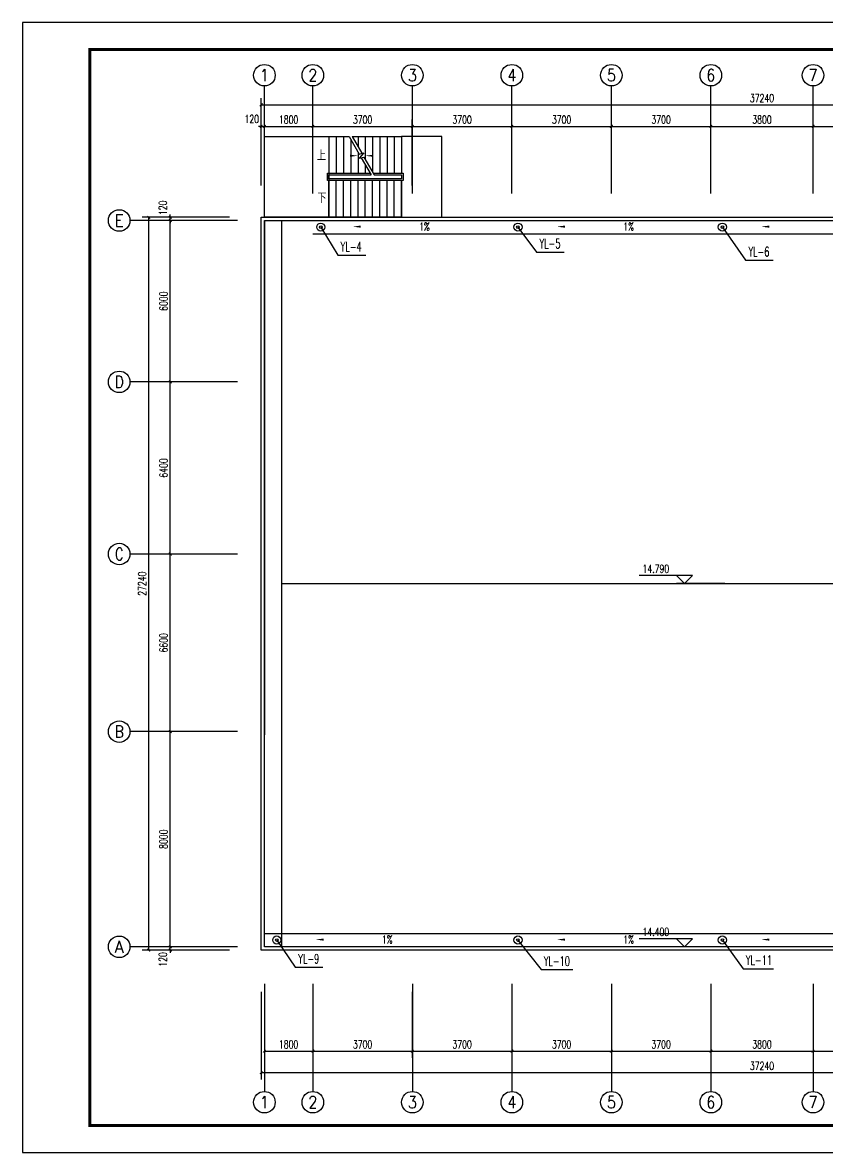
# Model space of a CAD drawing. Extents: x 343352 to 417652, y 770641 to 1036530.
# Drawn here: x 343352 to 373278, y 994530 to 1036530 of the extents above; entities that cross this region are included whole.
import ezdxf
from ezdxf.enums import TextEntityAlignment as Align

# ---------------------------------------------------------------- set-up
doc = ezdxf.new("R2010")
doc.units = 0
doc.header["$LTSCALE"] = 1000
doc.header["$MEASUREMENT"] = 0
for name, color, linetype in [('AXIS', 3, 'Continuous'), ('AXIS_TEXT', 7, 'Continuous'), ('DIM_ELEV', 3, 'Continuous'), ('DIM_SYMB', 3, 'Continuous'), ('DIM_雨水', 3, 'Continuous'), ('PUB_TITLE', 4, 'Continuous'), ('STAIR', 2, 'Continuous'), ('VPIPE-雨水', 4, 'Continuous')]:
    doc.layers.add(name, color=color, linetype=linetype)
doc.styles.add('_TCH_AXIS', font='COMPLEX', dxfattribs={"bigfont": 'GBCBIG'})
doc.styles.add('_TCH_DIM', font='SIMPLEX', dxfattribs={"bigfont": 'GBCBIG'})
doc.styles.add('_TCH_DIM_T3', font='SIMPLEX', dxfattribs={"width": 0.705882, "bigfont": 'GBCBIG'})
doc.styles.add('_TWT_SERIAL', font='COMPLEX', dxfattribs={"width": 0.8, "height": 3.5, "bigfont": 'HZTXT'})
doc.styles.add('COMPLEX', font='COMPLEX')
doc.dimstyles.new('_TCH_ARCH&&100', dxfattribs={"dimtxt": 297.5, "dimasz": 100, "dimexe": 250, "dimexo": 300, "dimgap": 100, "dimtad": 1, "dimdec": 0, "dimzin": 0, "dimdsep": 46, "dimtxsty": '_TCH_DIM_T3', "dimblk": 'ARCHTICK', "dimcen": 0.09, "dimclrt": 7, "dimazin": 2, "dimtfac": 1, "dimtdec": 0, "dimtix": 1, "dimtmove": 2, "dimatfit": 3, "dimfxl": 0, "dimtolj": 1, "dimtzin": 0, "dimarcsym": 0})

# ---------------------------------------------------------------- blocks, each defined once
blk = doc.blocks.new('_ArchTick')
at = {"color": 0, "linetype": 'ByBlock', "const_width": 0.4}
blk.add_lwpolyline([(-0.5, -0.5), (0.5, 0.5)], dxfattribs=at)
blk = doc.blocks.new('*D42')
at = {"layer": 'AXIS', "color": 0, "lineweight": -2}
for p, q in [((351044, 1002173), (348594, 1002173)), ((348844, 1002173), (348844, 1002273)), ((348844, 1002053), (348844, 1002173)), ((351044, 1002053), (348594, 1002053)), ((348844, 1002053), (348844, 1001953))]:
    blk.add_line(p, q, dxfattribs=at)
at = {"layer": 'Defpoints', "color": 0}
for p in [(348844, 1002173), (351344, 1002173), (351344, 1002053)]:
    blk.add_point(p, dxfattribs=at)
at = {"layer": 'AXIS', "color": 0, "lineweight": -2, "xscale": 100, "yscale": 100, "zscale": 100}
for p, rotation in [((348844, 1002173), 270), ((348844, 1002053), 90)]:
    blk.add_blockref('_ArchTick', p, dxfattribs=dict(at, rotation=rotation))
at = {"layer": 'AXIS', "color": 7, "insert": (348569, 1001703), "char_height": 297.5, "attachment_point": 5, "rotation": 90, "style": '_TCH_DIM_T3'}
blk.add_mtext('\\A1;120', dxfattribs=at)
blk = doc.blocks.new('*D43')
at = {"layer": 'AXIS', "color": 0, "lineweight": -2}
for p, q in [((351044, 1010173), (348594, 1010173)), ((348844, 1002173), (348844, 1010173)), ((351044, 1002173), (348594, 1002173))]:
    blk.add_line(p, q, dxfattribs=at)
at = {"layer": 'Defpoints', "color": 0}
for p in [(348844, 1010173), (351344, 1010173), (351344, 1002173)]:
    blk.add_point(p, dxfattribs=at)
at = {"layer": 'AXIS', "color": 0, "lineweight": -2, "xscale": 100, "yscale": 100, "zscale": 100}
for p, rotation in [((348844, 1010173), 90), ((348844, 1002173), 270)]:
    blk.add_blockref('_ArchTick', p, dxfattribs=dict(at, rotation=rotation))
at = {"layer": 'AXIS', "color": 7, "insert": (348596, 1006173), "char_height": 297.5, "attachment_point": 5, "rotation": 90, "style": '_TCH_DIM_T3'}
blk.add_mtext('\\A1;8000', dxfattribs=at)
blk = doc.blocks.new('*D44')
at = {"layer": 'AXIS', "color": 0, "lineweight": -2}
for p, q in [((351044, 1016773), (348594, 1016773)), ((348844, 1010173), (348844, 1016773)), ((351044, 1010173), (348594, 1010173))]:
    blk.add_line(p, q, dxfattribs=at)
at = {"layer": 'Defpoints', "color": 0}
for p in [(348844, 1016773), (351344, 1016773), (351344, 1010173)]:
    blk.add_point(p, dxfattribs=at)
at = {"layer": 'AXIS', "color": 0, "lineweight": -2, "xscale": 100, "yscale": 100, "zscale": 100}
for p, rotation in [((348844, 1016773), 90), ((348844, 1010173), 270)]:
    blk.add_blockref('_ArchTick', p, dxfattribs=dict(at, rotation=rotation))
at = {"layer": 'AXIS', "color": 7, "insert": (348596, 1013473), "char_height": 297.5, "attachment_point": 5, "rotation": 90, "style": '_TCH_DIM_T3'}
blk.add_mtext('\\A1;6600', dxfattribs=at)
blk = doc.blocks.new('*D45')
at = {"layer": 'AXIS', "color": 0, "lineweight": -2}
for p, q in [((351044, 1023173), (348594, 1023173)), ((348844, 1016773), (348844, 1023173)), ((351044, 1016773), (348594, 1016773))]:
    blk.add_line(p, q, dxfattribs=at)
at = {"layer": 'Defpoints', "color": 0}
for p in [(348844, 1023173), (351344, 1023173), (351344, 1016773)]:
    blk.add_point(p, dxfattribs=at)
at = {"layer": 'AXIS', "color": 0, "lineweight": -2, "xscale": 100, "yscale": 100, "zscale": 100}
for p, rotation in [((348844, 1023173), 90), ((348844, 1016773), 270)]:
    blk.add_blockref('_ArchTick', p, dxfattribs=dict(at, rotation=rotation))
at = {"layer": 'AXIS', "color": 7, "insert": (348596, 1019973), "char_height": 297.5, "attachment_point": 5, "rotation": 90, "style": '_TCH_DIM_T3'}
blk.add_mtext('\\A1;6400', dxfattribs=at)
blk = doc.blocks.new('*D46')
at = {"layer": 'AXIS', "color": 0, "lineweight": -2}
for p, q in [((351044, 1029173), (348594, 1029173)), ((348844, 1023173), (348844, 1029173)), ((351044, 1023173), (348594, 1023173))]:
    blk.add_line(p, q, dxfattribs=at)
at = {"layer": 'Defpoints', "color": 0}
for p in [(348844, 1029173), (351344, 1029173), (351344, 1023173)]:
    blk.add_point(p, dxfattribs=at)
at = {"layer": 'AXIS', "color": 0, "lineweight": -2, "xscale": 100, "yscale": 100, "zscale": 100}
for p, rotation in [((348844, 1029173), 90), ((348844, 1023173), 270)]:
    blk.add_blockref('_ArchTick', p, dxfattribs=dict(at, rotation=rotation))
at = {"layer": 'AXIS', "color": 7, "insert": (348596, 1026173), "char_height": 297.5, "attachment_point": 5, "rotation": 90, "style": '_TCH_DIM_T3'}
blk.add_mtext('\\A1;6000', dxfattribs=at)
blk = doc.blocks.new('*D47')
at = {"layer": 'AXIS', "color": 0, "lineweight": -2}
for p, q in [((351044, 1029293), (348594, 1029293)), ((351044, 1029173), (348594, 1029173)), ((348844, 1029293), (348844, 1029393)), ((348844, 1029173), (348844, 1029293)), ((348844, 1029173), (348844, 1029073))]:
    blk.add_line(p, q, dxfattribs=at)
at = {"layer": 'Defpoints', "color": 0}
for p in [(348844, 1029293), (351344, 1029293), (351344, 1029173)]:
    blk.add_point(p, dxfattribs=at)
at = {"layer": 'AXIS', "color": 0, "lineweight": -2, "xscale": 100, "yscale": 100, "zscale": 100}
for p, rotation in [((348844, 1029293), 270), ((348844, 1029173), 90)]:
    blk.add_blockref('_ArchTick', p, dxfattribs=dict(at, rotation=rotation))
at = {"layer": 'AXIS', "color": 7, "insert": (348569, 1029643), "char_height": 297.5, "attachment_point": 5, "rotation": 90, "style": '_TCH_DIM_T3'}
blk.add_mtext('\\A1;120', dxfattribs=at)
blk = doc.blocks.new('*D48')
at = {"layer": 'AXIS', "color": 0, "lineweight": -2}
for p, q in [((351044, 1029293), (347794, 1029293)), ((348044, 1002053), (348044, 1029293)), ((351044, 1002053), (347794, 1002053))]:
    blk.add_line(p, q, dxfattribs=at)
at = {"layer": 'Defpoints', "color": 0}
for p in [(348044, 1029293), (351344, 1029293), (351344, 1002053)]:
    blk.add_point(p, dxfattribs=at)
at = {"layer": 'AXIS', "color": 0, "lineweight": -2, "xscale": 100, "yscale": 100, "zscale": 100}
for p, rotation in [((348044, 1029293), 90), ((348044, 1002053), 270)]:
    blk.add_blockref('_ArchTick', p, dxfattribs=dict(at, rotation=rotation))
at = {"layer": 'AXIS', "color": 7, "insert": (347796, 1015673), "char_height": 297.5, "attachment_point": 5, "rotation": 90, "style": '_TCH_DIM_T3'}
blk.add_mtext('\\A1;27240', dxfattribs=at)
blk = doc.blocks.new('*D49')
at = {"layer": 'AXIS', "color": 0, "lineweight": -2}
for p, q in [((352224, 1030473), (352224, 1032923)), ((352344, 1030473), (352344, 1032923)), ((352224, 1032673), (352124, 1032673)), ((352224, 1032673), (352344, 1032673)), ((352344, 1032673), (352444, 1032673))]:
    blk.add_line(p, q, dxfattribs=at)
at = {"layer": 'Defpoints', "color": 0}
for p in [(352344, 1032673), (352224, 1030173), (352344, 1030173)]:
    blk.add_point(p, dxfattribs=at)
at = {"layer": 'AXIS', "color": 0, "lineweight": -2, "xscale": 100, "yscale": 100, "zscale": 100}
blk.add_blockref('_ArchTick', (352224, 1032673), dxfattribs=at)
at = {"layer": 'AXIS', "color": 0, "lineweight": -2, "xscale": 100, "yscale": 100, "zscale": 100, "rotation": 180}
blk.add_blockref('_ArchTick', (352344, 1032673), dxfattribs=at)
at = {"layer": 'AXIS', "color": 7, "insert": (351874, 1032948), "char_height": 297.5, "attachment_point": 5, "style": '_TCH_DIM_T3'}
blk.add_mtext('\\A1;120', dxfattribs=at)
blk = doc.blocks.new('*D50')
at = {"layer": 'AXIS', "color": 0, "lineweight": -2}
for p, q in [((352344, 1030473), (352344, 1032923)), ((354144, 1030473), (354144, 1032923)), ((352344, 1032673), (354144, 1032673))]:
    blk.add_line(p, q, dxfattribs=at)
at = {"layer": 'Defpoints', "color": 0}
for p in [(354144, 1032673), (352344, 1030173), (354144, 1030173)]:
    blk.add_point(p, dxfattribs=at)
at = {"layer": 'AXIS', "color": 0, "lineweight": -2, "xscale": 100, "yscale": 100, "zscale": 100, "rotation": 180}
blk.add_blockref('_ArchTick', (352344, 1032673), dxfattribs=at)
at = {"layer": 'AXIS', "color": 0, "lineweight": -2, "xscale": 100, "yscale": 100, "zscale": 100}
blk.add_blockref('_ArchTick', (354144, 1032673), dxfattribs=at)
at = {"layer": 'AXIS', "color": 7, "insert": (353244, 1032922), "char_height": 297.5, "attachment_point": 5, "style": '_TCH_DIM_T3'}
blk.add_mtext('\\A1;1800', dxfattribs=at)
blk = doc.blocks.new('*D51')
at = {"layer": 'AXIS', "color": 0, "lineweight": -2}
for p, q in [((354144, 1030473), (354144, 1032923)), ((357844, 1030473), (357844, 1032923)), ((354144, 1032673), (357844, 1032673))]:
    blk.add_line(p, q, dxfattribs=at)
at = {"layer": 'Defpoints', "color": 0}
for p in [(357844, 1032673), (354144, 1030173), (357844, 1030173)]:
    blk.add_point(p, dxfattribs=at)
at = {"layer": 'AXIS', "color": 0, "lineweight": -2, "xscale": 100, "yscale": 100, "zscale": 100, "rotation": 180}
blk.add_blockref('_ArchTick', (354144, 1032673), dxfattribs=at)
at = {"layer": 'AXIS', "color": 0, "lineweight": -2, "xscale": 100, "yscale": 100, "zscale": 100}
blk.add_blockref('_ArchTick', (357844, 1032673), dxfattribs=at)
at = {"layer": 'AXIS', "color": 7, "insert": (355994, 1032922), "char_height": 297.5, "attachment_point": 5, "style": '_TCH_DIM_T3'}
blk.add_mtext('\\A1;3700', dxfattribs=at)
blk = doc.blocks.new('*D52')
at = {"layer": 'AXIS', "color": 0, "lineweight": -2}
for p, q in [((357844, 1030473), (357844, 1032923)), ((361544, 1030473), (361544, 1032923)), ((357844, 1032673), (361544, 1032673))]:
    blk.add_line(p, q, dxfattribs=at)
at = {"layer": 'Defpoints', "color": 0}
for p in [(361544, 1032673), (357844, 1030173), (361544, 1030173)]:
    blk.add_point(p, dxfattribs=at)
at = {"layer": 'AXIS', "color": 0, "lineweight": -2, "xscale": 100, "yscale": 100, "zscale": 100, "rotation": 180}
blk.add_blockref('_ArchTick', (357844, 1032673), dxfattribs=at)
at = {"layer": 'AXIS', "color": 0, "lineweight": -2, "xscale": 100, "yscale": 100, "zscale": 100}
blk.add_blockref('_ArchTick', (361544, 1032673), dxfattribs=at)
at = {"layer": 'AXIS', "color": 7, "insert": (359694, 1032922), "char_height": 297.5, "attachment_point": 5, "style": '_TCH_DIM_T3'}
blk.add_mtext('\\A1;3700', dxfattribs=at)
blk = doc.blocks.new('*D53')
at = {"layer": 'AXIS', "color": 0, "lineweight": -2}
for p, q in [((361544, 1030473), (361544, 1032923)), ((365244, 1030473), (365244, 1032923)), ((361544, 1032673), (365244, 1032673))]:
    blk.add_line(p, q, dxfattribs=at)
at = {"layer": 'Defpoints', "color": 0}
for p in [(365244, 1032673), (361544, 1030173), (365244, 1030173)]:
    blk.add_point(p, dxfattribs=at)
at = {"layer": 'AXIS', "color": 0, "lineweight": -2, "xscale": 100, "yscale": 100, "zscale": 100, "rotation": 180}
blk.add_blockref('_ArchTick', (361544, 1032673), dxfattribs=at)
at = {"layer": 'AXIS', "color": 0, "lineweight": -2, "xscale": 100, "yscale": 100, "zscale": 100}
blk.add_blockref('_ArchTick', (365244, 1032673), dxfattribs=at)
at = {"layer": 'AXIS', "color": 7, "insert": (363394, 1032922), "char_height": 297.5, "attachment_point": 5, "style": '_TCH_DIM_T3'}
blk.add_mtext('\\A1;3700', dxfattribs=at)
blk = doc.blocks.new('*D54')
at = {"layer": 'AXIS', "color": 0, "lineweight": -2}
for p, q in [((365244, 1030473), (365244, 1032923)), ((368944, 1030473), (368944, 1032923)), ((365244, 1032673), (368944, 1032673))]:
    blk.add_line(p, q, dxfattribs=at)
at = {"layer": 'Defpoints', "color": 0}
for p in [(368944, 1032673), (365244, 1030173), (368944, 1030173)]:
    blk.add_point(p, dxfattribs=at)
at = {"layer": 'AXIS', "color": 0, "lineweight": -2, "xscale": 100, "yscale": 100, "zscale": 100, "rotation": 180}
blk.add_blockref('_ArchTick', (365244, 1032673), dxfattribs=at)
at = {"layer": 'AXIS', "color": 0, "lineweight": -2, "xscale": 100, "yscale": 100, "zscale": 100}
blk.add_blockref('_ArchTick', (368944, 1032673), dxfattribs=at)
at = {"layer": 'AXIS', "color": 7, "insert": (367094, 1032922), "char_height": 297.5, "attachment_point": 5, "style": '_TCH_DIM_T3'}
blk.add_mtext('\\A1;3700', dxfattribs=at)
blk = doc.blocks.new('*D55')
at = {"layer": 'AXIS', "color": 0, "lineweight": -2}
for p, q in [((368944, 1030473), (368944, 1032923)), ((372744, 1030473), (372744, 1032923)), ((368944, 1032673), (372744, 1032673))]:
    blk.add_line(p, q, dxfattribs=at)
at = {"layer": 'Defpoints', "color": 0}
for p in [(372744, 1032673), (368944, 1030173), (372744, 1030173)]:
    blk.add_point(p, dxfattribs=at)
at = {"layer": 'AXIS', "color": 0, "lineweight": -2, "xscale": 100, "yscale": 100, "zscale": 100, "rotation": 180}
blk.add_blockref('_ArchTick', (368944, 1032673), dxfattribs=at)
at = {"layer": 'AXIS', "color": 0, "lineweight": -2, "xscale": 100, "yscale": 100, "zscale": 100}
blk.add_blockref('_ArchTick', (372744, 1032673), dxfattribs=at)
at = {"layer": 'AXIS', "color": 7, "insert": (370844, 1032922), "char_height": 297.5, "attachment_point": 5, "style": '_TCH_DIM_T3'}
blk.add_mtext('\\A1;3800', dxfattribs=at)
blk = doc.blocks.new('*D56')
at = {"layer": 'AXIS', "color": 0, "lineweight": -2}
for p, q in [((372744, 1030473), (372744, 1032923)), ((376444, 1030473), (376444, 1032923)), ((372744, 1032673), (376444, 1032673))]:
    blk.add_line(p, q, dxfattribs=at)
at = {"layer": 'Defpoints', "color": 0}
for p in [(376444, 1032673), (372744, 1030173), (376444, 1030173)]:
    blk.add_point(p, dxfattribs=at)
at = {"layer": 'AXIS', "color": 0, "lineweight": -2, "xscale": 100, "yscale": 100, "zscale": 100, "rotation": 180}
blk.add_blockref('_ArchTick', (372744, 1032673), dxfattribs=at)
at = {"layer": 'AXIS', "color": 0, "lineweight": -2, "xscale": 100, "yscale": 100, "zscale": 100}
blk.add_blockref('_ArchTick', (376444, 1032673), dxfattribs=at)
at = {"layer": 'AXIS', "color": 7, "insert": (374594, 1032922), "char_height": 297.5, "attachment_point": 5, "style": '_TCH_DIM_T3'}
blk.add_mtext('\\A1;3700', dxfattribs=at)
blk = doc.blocks.new('*D62')
at = {"layer": 'AXIS', "color": 0, "lineweight": -2}
for p, q in [((352224, 1030473), (352224, 1033723)), ((389464, 1030473), (389464, 1033723)), ((352224, 1033473), (389464, 1033473))]:
    blk.add_line(p, q, dxfattribs=at)
at = {"layer": 'Defpoints', "color": 0}
for p in [(389464, 1033473), (352224, 1030173), (389464, 1030173)]:
    blk.add_point(p, dxfattribs=at)
at = {"layer": 'AXIS', "color": 0, "lineweight": -2, "xscale": 100, "yscale": 100, "zscale": 100, "rotation": 180}
blk.add_blockref('_ArchTick', (352224, 1033473), dxfattribs=at)
at = {"layer": 'AXIS', "color": 0, "lineweight": -2, "xscale": 100, "yscale": 100, "zscale": 100}
blk.add_blockref('_ArchTick', (389464, 1033473), dxfattribs=at)
at = {"layer": 'AXIS', "color": 7, "insert": (370844, 1033722), "char_height": 297.5, "attachment_point": 5, "style": '_TCH_DIM_T3'}
blk.add_mtext('\\A1;37240', dxfattribs=at)
blk = doc.blocks.new('*D63')
at = {"layer": 'AXIS', "color": 0, "lineweight": -2}
for p, q in [((352344, 1000496), (352344, 998046)), ((354144, 1000496), (354144, 998046)), ((352344, 998296), (354144, 998296))]:
    blk.add_line(p, q, dxfattribs=at)
at = {"layer": 'Defpoints', "color": 0}
for p in [(352344, 1000796), (354144, 1000796), (354144, 998296)]:
    blk.add_point(p, dxfattribs=at)
at = {"layer": 'AXIS', "color": 0, "lineweight": -2, "xscale": 100, "yscale": 100, "zscale": 100, "rotation": 180}
blk.add_blockref('_ArchTick', (352344, 998296), dxfattribs=at)
at = {"layer": 'AXIS', "color": 0, "lineweight": -2, "xscale": 100, "yscale": 100, "zscale": 100}
blk.add_blockref('_ArchTick', (354144, 998296), dxfattribs=at)
at = {"layer": 'AXIS', "color": 7, "insert": (353244, 998545), "char_height": 297.5, "attachment_point": 5, "style": '_TCH_DIM_T3'}
blk.add_mtext('\\A1;1800', dxfattribs=at)
blk = doc.blocks.new('*D64')
at = {"layer": 'AXIS', "color": 0, "lineweight": -2}
for p, q in [((354144, 1000496), (354144, 998046)), ((357844, 1000496), (357844, 998046)), ((354144, 998296), (357844, 998296))]:
    blk.add_line(p, q, dxfattribs=at)
at = {"layer": 'Defpoints', "color": 0}
for p in [(354144, 1000796), (357844, 1000796), (357844, 998296)]:
    blk.add_point(p, dxfattribs=at)
at = {"layer": 'AXIS', "color": 0, "lineweight": -2, "xscale": 100, "yscale": 100, "zscale": 100, "rotation": 180}
blk.add_blockref('_ArchTick', (354144, 998296), dxfattribs=at)
at = {"layer": 'AXIS', "color": 0, "lineweight": -2, "xscale": 100, "yscale": 100, "zscale": 100}
blk.add_blockref('_ArchTick', (357844, 998296), dxfattribs=at)
at = {"layer": 'AXIS', "color": 7, "insert": (355994, 998545), "char_height": 297.5, "attachment_point": 5, "style": '_TCH_DIM_T3'}
blk.add_mtext('\\A1;3700', dxfattribs=at)
blk = doc.blocks.new('*D65')
at = {"layer": 'AXIS', "color": 0, "lineweight": -2}
for p, q in [((357844, 1000496), (357844, 998046)), ((361544, 1000496), (361544, 998046)), ((357844, 998296), (361544, 998296))]:
    blk.add_line(p, q, dxfattribs=at)
at = {"layer": 'Defpoints', "color": 0}
for p in [(357844, 1000796), (361544, 1000796), (361544, 998296)]:
    blk.add_point(p, dxfattribs=at)
at = {"layer": 'AXIS', "color": 0, "lineweight": -2, "xscale": 100, "yscale": 100, "zscale": 100, "rotation": 180}
blk.add_blockref('_ArchTick', (357844, 998296), dxfattribs=at)
at = {"layer": 'AXIS', "color": 0, "lineweight": -2, "xscale": 100, "yscale": 100, "zscale": 100}
blk.add_blockref('_ArchTick', (361544, 998296), dxfattribs=at)
at = {"layer": 'AXIS', "color": 7, "insert": (359694, 998545), "char_height": 297.5, "attachment_point": 5, "style": '_TCH_DIM_T3'}
blk.add_mtext('\\A1;3700', dxfattribs=at)
blk = doc.blocks.new('*D66')
at = {"layer": 'AXIS', "color": 0, "lineweight": -2}
for p, q in [((361544, 1000496), (361544, 998046)), ((365244, 1000496), (365244, 998046)), ((361544, 998296), (365244, 998296))]:
    blk.add_line(p, q, dxfattribs=at)
at = {"layer": 'Defpoints', "color": 0}
for p in [(361544, 1000796), (365244, 1000796), (365244, 998296)]:
    blk.add_point(p, dxfattribs=at)
at = {"layer": 'AXIS', "color": 0, "lineweight": -2, "xscale": 100, "yscale": 100, "zscale": 100, "rotation": 180}
blk.add_blockref('_ArchTick', (361544, 998296), dxfattribs=at)
at = {"layer": 'AXIS', "color": 0, "lineweight": -2, "xscale": 100, "yscale": 100, "zscale": 100}
blk.add_blockref('_ArchTick', (365244, 998296), dxfattribs=at)
at = {"layer": 'AXIS', "color": 7, "insert": (363394, 998545), "char_height": 297.5, "attachment_point": 5, "style": '_TCH_DIM_T3'}
blk.add_mtext('\\A1;3700', dxfattribs=at)
blk = doc.blocks.new('*D67')
at = {"layer": 'AXIS', "color": 0, "lineweight": -2}
for p, q in [((365244, 1000496), (365244, 998046)), ((368944, 1000496), (368944, 998046)), ((365244, 998296), (368944, 998296))]:
    blk.add_line(p, q, dxfattribs=at)
at = {"layer": 'Defpoints', "color": 0}
for p in [(365244, 1000796), (368944, 1000796), (368944, 998296)]:
    blk.add_point(p, dxfattribs=at)
at = {"layer": 'AXIS', "color": 0, "lineweight": -2, "xscale": 100, "yscale": 100, "zscale": 100, "rotation": 180}
blk.add_blockref('_ArchTick', (365244, 998296), dxfattribs=at)
at = {"layer": 'AXIS', "color": 0, "lineweight": -2, "xscale": 100, "yscale": 100, "zscale": 100}
blk.add_blockref('_ArchTick', (368944, 998296), dxfattribs=at)
at = {"layer": 'AXIS', "color": 7, "insert": (367094, 998545), "char_height": 297.5, "attachment_point": 5, "style": '_TCH_DIM_T3'}
blk.add_mtext('\\A1;3700', dxfattribs=at)
blk = doc.blocks.new('*D68')
at = {"layer": 'AXIS', "color": 0, "lineweight": -2}
for p, q in [((368944, 1000496), (368944, 998046)), ((372744, 1000496), (372744, 998046)), ((368944, 998296), (372744, 998296))]:
    blk.add_line(p, q, dxfattribs=at)
at = {"layer": 'Defpoints', "color": 0}
for p in [(368944, 1000796), (372744, 1000796), (372744, 998296)]:
    blk.add_point(p, dxfattribs=at)
at = {"layer": 'AXIS', "color": 0, "lineweight": -2, "xscale": 100, "yscale": 100, "zscale": 100, "rotation": 180}
blk.add_blockref('_ArchTick', (368944, 998296), dxfattribs=at)
at = {"layer": 'AXIS', "color": 0, "lineweight": -2, "xscale": 100, "yscale": 100, "zscale": 100}
blk.add_blockref('_ArchTick', (372744, 998296), dxfattribs=at)
at = {"layer": 'AXIS', "color": 7, "insert": (370844, 998545), "char_height": 297.5, "attachment_point": 5, "style": '_TCH_DIM_T3'}
blk.add_mtext('\\A1;3800', dxfattribs=at)
blk = doc.blocks.new('*D69')
at = {"layer": 'AXIS', "color": 0, "lineweight": -2}
for p, q in [((372744, 1000496), (372744, 998046)), ((376444, 1000496), (376444, 998046)), ((372744, 998296), (376444, 998296))]:
    blk.add_line(p, q, dxfattribs=at)
at = {"layer": 'Defpoints', "color": 0}
for p in [(372744, 1000796), (376444, 1000796), (376444, 998296)]:
    blk.add_point(p, dxfattribs=at)
at = {"layer": 'AXIS', "color": 0, "lineweight": -2, "xscale": 100, "yscale": 100, "zscale": 100, "rotation": 180}
blk.add_blockref('_ArchTick', (372744, 998296), dxfattribs=at)
at = {"layer": 'AXIS', "color": 0, "lineweight": -2, "xscale": 100, "yscale": 100, "zscale": 100}
blk.add_blockref('_ArchTick', (376444, 998296), dxfattribs=at)
at = {"layer": 'AXIS', "color": 7, "insert": (374594, 998545), "char_height": 297.5, "attachment_point": 5, "style": '_TCH_DIM_T3'}
blk.add_mtext('\\A1;3700', dxfattribs=at)
blk = doc.blocks.new('*D75')
at = {"layer": 'AXIS', "color": 0, "lineweight": -2}
for p, q in [((352224, 1000496), (352224, 997246)), ((389464, 1000496), (389464, 997246)), ((352224, 997496), (389464, 997496))]:
    blk.add_line(p, q, dxfattribs=at)
at = {"layer": 'Defpoints', "color": 0}
for p in [(352224, 1000796), (389464, 1000796), (389464, 997496)]:
    blk.add_point(p, dxfattribs=at)
at = {"layer": 'AXIS', "color": 0, "lineweight": -2, "xscale": 100, "yscale": 100, "zscale": 100, "rotation": 180}
blk.add_blockref('_ArchTick', (352224, 997496), dxfattribs=at)
at = {"layer": 'AXIS', "color": 0, "lineweight": -2, "xscale": 100, "yscale": 100, "zscale": 100}
blk.add_blockref('_ArchTick', (389464, 997496), dxfattribs=at)
at = {"layer": 'AXIS', "color": 7, "insert": (370844, 997745), "char_height": 297.5, "attachment_point": 5, "style": '_TCH_DIM_T3'}
blk.add_mtext('\\A1;37240', dxfattribs=at)
blk = doc.blocks.new('_AXISO')
blk.add_circle((0, 0), 0.5)
at = {"layer": 'AXIS_TEXT', "style": 'COMPLEX', "width": 1.041667}
blk.add_attdef('A', text='', height=0.56, dxfattribs=at).set_placement((-0.25, -0.28), (0.25, -0.28), align=Align.FIT)

msp = doc.modelspace()

# ---------------------------------------------------------------- linework, layer by layer
for p, q in [((352977, 1029173.3), (352977, 1002173.3)), ((354144.3, 1029173.3), (389344.3, 1029173.3)), ((357614.3, 1029293.3), (359114.3, 1029293.3)), ((354144.3, 1028673.3), (389344.3, 1028673.3)), ((352977, 1015673.3), (380024.3, 1015673.3)), ((352344.3, 1002673.3), (381824.3, 1002673.3))]:
    msp.add_line(p, q)
for points in [[(352344.3, 1029293.3), (352344.3, 1032293.3), (354744.3, 1032293.3), (354744.3, 1029293.3)], [(352224.3, 1029293.3), (389464.3, 1029293.3), (389464.3, 1002053.3), (352224.3, 1002053.3)], [(352344.3, 1029173.3), (389344.3, 1029173.3), (389344.3, 1002173.3), (352344.3, 1002173.3)]]:
    msp.add_lwpolyline(points, close=True)
msp.add_lwpolyline([(352344.3, 1029173.3), (352344.3, 1010053.3)])
for centre in [(354437.8, 1028929.4), (361772.5, 1028929.4), (369371.3, 1028929.4), (352802.3, 1002425.7), (361772.5, 1002425.7), (369371.3, 1002425.7)]:
    msp.add_circle(centre, 150)
at = {"layer": 'AXIS'}
for p, q in [((352344.3, 1030173.3), (352344.3, 1034173.3)), ((354144.3, 1030173.3), (354144.3, 1034173.3)), ((357844.3, 1030173.3), (357844.3, 1034173.3)), ((361544.3, 1030173.3), (361544.3, 1034173.3)), ((365244.3, 1030173.3), (365244.3, 1034173.3)), ((368944.3, 1030173.3), (368944.3, 1034173.3)), ((372744.3, 1030173.3), (372744.3, 1034173.3)), ((351344.3, 1029173.3), (347344.3, 1029173.3)), ((351344.3, 1023173.3), (347344.3, 1023173.3)), ((351344.3, 1016773.3), (347344.3, 1016773.3)), ((351344.3, 1010173.3), (347344.3, 1010173.3)), ((351344.3, 1002173.3), (347344.3, 1002173.3)), ((352344.3, 1000795.8), (352344.3, 996795.8)), ((354144.3, 1000795.8), (354144.3, 996795.8)), ((357844.3, 1000795.8), (357844.3, 996795.8)), ((361544.3, 1000795.8), (361544.3, 996795.8)), ((365244.3, 1000795.8), (365244.3, 996795.8)), ((368944.3, 1000795.8), (368944.3, 996795.8)), ((372744.3, 1000795.8), (372744.3, 996795.8))]:
    msp.add_line(p, q, dxfattribs=at)
at = {"layer": 'DIM_ELEV'}
for p, q in [((368262.5, 1015973.3), (366283.5, 1015973.3)), ((367962.5, 1015673.3), (367662.5, 1015973.3)), ((369462.5, 1015673.3), (367662.5, 1015673.3)), ((367962.5, 1015673.3), (368262.5, 1015973.3)), ((368262.5, 1002473.3), (366283.5, 1002473.3)), ((367962.5, 1002173.3), (367662.5, 1002473.3)), ((369462.5, 1002173.3), (367662.5, 1002173.3)), ((367962.5, 1002173.3), (368262.5, 1002473.3))]:
    msp.add_line(p, q, dxfattribs=at)
at = {"layer": 'DIM_SYMB'}
for points in [[(354609.3, 1031580.8, 0, 0, 0), (355824.3, 1031580.8, 0, 80, 0), (355524.3, 1031580.8, 0, 0, 0)], [(354609.3, 1030005.8, 0, 0, 0), (358194.3, 1030005.8, 0, 0, 0), (358194.3, 1031580.8, 0, 0, 0), (356094.3, 1031580.8, 0, 80, 0), (356394.3, 1031580.8, 0, 0, 0)], [(357990, 1028945.1, 0, 0, 0), (355627.5, 1028945.1, 0, 80, 0), (355927.5, 1028945.1, 0, 0, 0)], [(365579.3, 1028945.1, 0, 0, 0), (363216.8, 1028945.1, 0, 80, 0), (363516.8, 1028945.1, 0, 0, 0)], [(373178.1, 1028945.1, 0, 0, 0), (370815.6, 1028945.1, 0, 80, 0), (371115.6, 1028945.1, 0, 0, 0)], [(356609.2, 1002441.5, 0, 0, 0), (354246.7, 1002441.5, 0, 80, 0), (354546.7, 1002441.5, 0, 0, 0)], [(365579.3, 1002441.5, 0, 0, 0), (363216.8, 1002441.5, 0, 80, 0), (363516.8, 1002441.5, 0, 0, 0)], [(373178.1, 1002441.5, 0, 0, 0), (370815.6, 1002441.5, 0, 80, 0), (371115.6, 1002441.5, 0, 0, 0)]]:
    msp.add_lwpolyline(points, format="xyseb", dxfattribs=at)
at = {"layer": 'DIM_雨水'}
for p, q in [((354437.8, 1028929.4), (355067.8, 1027884.4)), ((361772.5, 1028929.4), (362462.3, 1027998)), ((369371.3, 1028929.4), (370229.8, 1027699)), ((355067.8, 1027884.4), (356113.3, 1027884.4)), ((362462.3, 1027998), (363488.5, 1027998)), ((370229.8, 1027699), (371256, 1027699)), ((352802.3, 1002425.7), (353491.8, 1001415.7)), ((361772.5, 1002425.7), (362632.1, 1001326.1)), ((369371.3, 1002425.7), (370142.9, 1001359.6)), ((353491.8, 1001415.7), (354518, 1001415.7)), ((362632.1, 1001326.1), (363806.2, 1001326.1)), ((370142.9, 1001359.6), (371267, 1001359.6))]:
    msp.add_line(p, q, dxfattribs=at)
at = {"layer": 'PUB_TITLE'}
msp.add_lwpolyline([(343352.5, 994530.2), (402752.5, 994530.2), (402752.5, 1036530.2), (343352.5, 1036530.2)], close=True, dxfattribs=at)
at = {"layer": 'PUB_TITLE', "const_width": 100}
msp.add_lwpolyline([(345852.5, 995530.2), (401752.5, 995530.2), (401752.5, 1035530.2), (345852.5, 1035530.2)], close=True, dxfattribs=at)
at = {"layer": 'STAIR'}
for p, q in [((354744.3, 1032293.3), (355490.3, 1032293.3)), ((354744.3, 1032293.3), (354744.3, 1030928.3)), ((355014.3, 1032293.3), (355014.3, 1030928.3)), ((355284.3, 1032293.3), (355284.3, 1030928.3)), ((355490.3, 1032293.3), (355864.4, 1031645.2)), ((355554.3, 1032182.3), (355554.3, 1030928.3)), ((355605.7, 1032293.3), (357444.3, 1032293.3)), ((355605.7, 1032293.3), (355964.4, 1031672)), ((355824.3, 1032293.3), (355824.3, 1031914.7)), ((356094.3, 1032293.3), (356094.3, 1031447)), ((356364.3, 1032293.3), (356364.3, 1030979.4)), ((356634.3, 1032293.3), (356634.3, 1030928.3)), ((356904.3, 1032293.3), (356904.3, 1030928.3)), ((357174.3, 1032293.3), (357174.3, 1030928.3)), ((357444.3, 1032293.3), (357444.3, 1030928.3)), ((358944.3, 1032293.3), (357444.3, 1032293.3)), ((357444.3, 1032293.3), (357444.3, 1030928.3)), ((358944.3, 1029293.3), (358944.3, 1032293.3)), ((355824.3, 1031714.7), (355824.3, 1030928.3)), ((356036.8, 1031691.4), (355863.9, 1031485.4)), ((355863.9, 1031485.4), (356044.3, 1031533.7)), ((355864.4, 1031645.2), (356036.8, 1031691.4)), ((356044.3, 1031533.7), (356428.4, 1030868.3)), ((355944.3, 1031506.9), (356313, 1030868.3)), ((356094.3, 1031247), (356094.3, 1030928.3)), ((354684.3, 1030658.3), (354684.3, 1030928.3)), ((354684.3, 1030928.3), (356278.3, 1030928.3)), ((354744.3, 1030868.3), (356313, 1030868.3)), ((354744.3, 1030718.3), (354744.3, 1030868.3)), ((354744.3, 1030868.3), (356313, 1030868.3)), ((354744.3, 1030868.3), (354744.3, 1030718.3)), ((357444.3, 1030718.3), (354744.3, 1030718.3)), ((357444.3, 1030718.3), (354744.3, 1030718.3)), ((356393.8, 1030928.3), (357504.3, 1030928.3)), ((356428.4, 1030868.3), (357444.3, 1030868.3)), ((356428.4, 1030868.3), (357444.3, 1030868.3)), ((357444.3, 1030868.3), (357444.3, 1030718.3)), ((357444.3, 1030868.3), (357444.3, 1030718.3)), ((357504.3, 1030928.3), (357504.3, 1030658.3)), ((357504.3, 1030658.3), (354684.3, 1030658.3)), ((354744.3, 1029293.3), (354744.3, 1030658.3)), ((355014.3, 1029293.3), (355014.3, 1030658.3)), ((355284.3, 1029293.3), (355284.3, 1030658.3)), ((355554.3, 1029293.3), (355554.3, 1030658.3)), ((355824.3, 1029293.3), (355824.3, 1030658.3)), ((356094.3, 1029293.3), (356094.3, 1030658.3)), ((356364.3, 1029293.3), (356364.3, 1030658.3)), ((356634.3, 1029293.3), (356634.3, 1030658.3)), ((356904.3, 1029293.3), (356904.3, 1030658.3)), ((357174.3, 1029293.3), (357174.3, 1030658.3)), ((357444.3, 1029293.3), (357444.3, 1030658.3)), ((357444.3, 1030658.3), (357444.3, 1029293.3)), ((357444.3, 1029293.3), (354744.3, 1029293.3)), ((357444.3, 1029293.3), (358944.3, 1029293.3))]:
    msp.add_line(p, q, dxfattribs=at)
at = {"layer": 'VPIPE-雨水'}
for centre in [(354437.8, 1028929.4), (361772.5, 1028929.4), (369371.3, 1028929.4), (352802.3, 1002425.7), (361772.5, 1002425.7), (369371.3, 1002425.7)]:
    msp.add_circle(centre, 50, dxfattribs=at)

# ---------------------------------------------------------------- block references
at = {"layer": 'AXIS'}
ref = msp.add_blockref('_AXISO', (352344.3, 1034573.3), dxfattribs=dict(at, xscale=800, yscale=800, zscale=800))
ref.add_attrib('A', '1', dxfattribs={"layer": 'AXIS_TEXT', "height": 450.2, "style": '_TCH_AXIS', "width": 1.726397}).set_placement((352177.8, 1034348.2), (352510.9, 1034348.2), align=Align.FIT)
ref = msp.add_blockref('_AXISO', (354144.3, 1034573.3), dxfattribs=dict(at, xscale=800, yscale=800, zscale=800))
ref.add_attrib('A', '2', dxfattribs={"layer": 'AXIS_TEXT', "height": 450.2, "style": '_TCH_AXIS', "width": 1.109827}).set_placement((353977.8, 1034348.2), (354310.9, 1034348.2), align=Align.FIT)
ref = msp.add_blockref('_AXISO', (357844.3, 1034573.3), dxfattribs=dict(at, xscale=800, yscale=800, zscale=800))
ref.add_attrib('A', '3', dxfattribs={"layer": 'AXIS_TEXT', "height": 452, "style": '_TCH_AXIS', "width": 1.097143}).set_placement((357679, 1034347.3), (358009.7, 1034347.3), align=Align.FIT)
ref = msp.add_blockref('_AXISO', (361544.3, 1034573.3), dxfattribs=dict(at, xscale=800, yscale=800, zscale=800))
ref.add_attrib('A', '4', dxfattribs={"layer": 'AXIS_TEXT', "height": 450.2, "style": '_TCH_AXIS', "width": 0.971098}).set_placement((361377.8, 1034348.2), (361710.9, 1034348.2), align=Align.FIT)
ref = msp.add_blockref('_AXISO', (365244.3, 1034573.3), dxfattribs=dict(at, xscale=800, yscale=800, zscale=800))
ref.add_attrib('A', '5', dxfattribs={"layer": 'AXIS_TEXT', "height": 450.2, "style": '_TCH_AXIS', "width": 1.109827}).set_placement((365077.8, 1034348.2), (365410.9, 1034348.2), align=Align.FIT)
ref = msp.add_blockref('_AXISO', (368944.3, 1034573.3), dxfattribs=dict(at, xscale=800, yscale=800, zscale=800))
ref.add_attrib('A', '6', dxfattribs={"layer": 'AXIS_TEXT', "height": 452, "style": '_TCH_AXIS', "width": 1.097143}).set_placement((368779, 1034347.3), (369109.7, 1034347.3), align=Align.FIT)
ref = msp.add_blockref('_AXISO', (372744.3, 1034573.3), dxfattribs=dict(at, xscale=800, yscale=800, zscale=800))
ref.add_attrib('A', '7', dxfattribs={"layer": 'AXIS_TEXT', "height": 450.2, "style": '_TCH_AXIS', "width": 1.109827}).set_placement((372577.8, 1034348.2), (372910.9, 1034348.2), align=Align.FIT)
ref = msp.add_blockref('_AXISO', (346944.3, 1029173.3), dxfattribs=dict(at, xscale=800, yscale=800, zscale=800))
ref.add_attrib('A', 'E', dxfattribs={"layer": 'AXIS_TEXT', "height": 448.3, "style": '_TCH_AXIS', "width": 0.982456}).set_placement((346776.6, 1028949.2), (347112.1, 1028949.2), align=Align.FIT)
ref = msp.add_blockref('_AXISO', (346944.3, 1023173.3), dxfattribs=dict(at, xscale=800, yscale=800, zscale=800))
ref.add_attrib('A', 'D', dxfattribs={"layer": 'AXIS_TEXT', "height": 448.3, "style": '_TCH_AXIS', "width": 0.924665}).set_placement((346776.6, 1022949.2), (347112.1, 1022949.2), align=Align.FIT)
ref = msp.add_blockref('_AXISO', (346944.3, 1016773.3), dxfattribs=dict(at, xscale=800, yscale=800, zscale=800))
ref.add_attrib('A', 'C', dxfattribs={"layer": 'AXIS_TEXT', "height": 452, "style": '_TCH_AXIS', "width": 1.024}).set_placement((346779, 1016547.3), (347109.7, 1016547.3), align=Align.FIT)
ref = msp.add_blockref('_AXISO', (346944.3, 1010173.3), dxfattribs=dict(at, xscale=800, yscale=800, zscale=800))
ref.add_attrib('A', 'B', dxfattribs={"layer": 'AXIS_TEXT', "height": 448.3, "style": '_TCH_AXIS', "width": 0.924665}).set_placement((346776.6, 1009949.2), (347112.1, 1009949.2), align=Align.FIT)
ref = msp.add_blockref('_AXISO', (346944.3, 1002173.3), dxfattribs=dict(at, xscale=800, yscale=800, zscale=800))
ref.add_attrib('A', 'A', dxfattribs={"layer": 'AXIS_TEXT', "height": 452.9, "style": '_TCH_AXIS', "width": 0.848485}).set_placement((346779.7, 1001946.9), (347109, 1001946.9), align=Align.FIT)
ref = msp.add_blockref('_AXISO', (352344.3, 996395.8), dxfattribs=dict(at, xscale=800, yscale=800, zscale=800))
ref.add_attrib('A', '1', dxfattribs={"layer": 'AXIS_TEXT', "height": 450.2, "style": '_TCH_AXIS', "width": 1.726397}).set_placement((352177.8, 996170.8), (352510.9, 996170.8), align=Align.FIT)
ref = msp.add_blockref('_AXISO', (354144.3, 996395.8), dxfattribs=dict(at, xscale=800, yscale=800, zscale=800))
ref.add_attrib('A', '2', dxfattribs={"layer": 'AXIS_TEXT', "height": 450.2, "style": '_TCH_AXIS', "width": 1.109827}).set_placement((353977.8, 996170.8), (354310.9, 996170.8), align=Align.FIT)
ref = msp.add_blockref('_AXISO', (357844.3, 996395.8), dxfattribs=dict(at, xscale=800, yscale=800, zscale=800))
ref.add_attrib('A', '3', dxfattribs={"layer": 'AXIS_TEXT', "height": 452, "style": '_TCH_AXIS', "width": 1.097143}).set_placement((357679, 996169.8), (358009.7, 996169.8), align=Align.FIT)
ref = msp.add_blockref('_AXISO', (361544.3, 996395.8), dxfattribs=dict(at, xscale=800, yscale=800, zscale=800))
ref.add_attrib('A', '4', dxfattribs={"layer": 'AXIS_TEXT', "height": 450.2, "style": '_TCH_AXIS', "width": 0.971098}).set_placement((361377.8, 996170.8), (361710.9, 996170.8), align=Align.FIT)
ref = msp.add_blockref('_AXISO', (365244.3, 996395.8), dxfattribs=dict(at, xscale=800, yscale=800, zscale=800))
ref.add_attrib('A', '5', dxfattribs={"layer": 'AXIS_TEXT', "height": 450.2, "style": '_TCH_AXIS', "width": 1.109827}).set_placement((365077.8, 996170.8), (365410.9, 996170.8), align=Align.FIT)
ref = msp.add_blockref('_AXISO', (368944.3, 996395.8), dxfattribs=dict(at, xscale=800, yscale=800, zscale=800))
ref.add_attrib('A', '6', dxfattribs={"layer": 'AXIS_TEXT', "height": 452, "style": '_TCH_AXIS', "width": 1.097143}).set_placement((368779, 996169.8), (369109.7, 996169.8), align=Align.FIT)
ref = msp.add_blockref('_AXISO', (372744.3, 996395.8), dxfattribs=dict(at, xscale=800, yscale=800, zscale=800))
ref.add_attrib('A', '7', dxfattribs={"layer": 'AXIS_TEXT', "height": 450.2, "style": '_TCH_AXIS', "width": 1.109827}).set_placement((372577.8, 996170.8), (372910.9, 996170.8), align=Align.FIT)

# ---------------------------------------------------------------- texts
at = {"layer": 'DIM_ELEV', "color": 7, "style": '_TCH_DIM', "width": 0.705882}
for s, p in [('14.790', (366403.5, 1016078.3)), ('14.400', (366403.5, 1002578.3))]:
    msp.add_text(s, height=297.5, dxfattribs=at).set_placement(p)
at = {"layer": 'DIM_SYMB', "color": 7, "style": '_TCH_DIM'}
for s, p in [('上', (354295.8, 1031405.8)), ('下', (354314.5, 1029830.8))]:
    msp.add_text(s, height=337.6, dxfattribs=at).set_placement(p)
at = {"layer": 'DIM_SYMB', "color": 7, "style": '_TCH_DIM', "width": 0.705882}
for p in [(358095, 1028796.3), (365684.3, 1028796.3), (356714.2, 1002292.7), (365684.3, 1002292.7)]:
    msp.add_text('1%', height=297.5, dxfattribs=at).set_placement(p)
at = {"layer": 'DIM_雨水', "color": 7, "style": '_TWT_SERIAL', "width": 0.64}
for s, p in [('YL-4', (355179.3, 1028024.4)), ('YL-5', (362575.8, 1028138)), ('YL-6', (370343.3, 1027839)), ('YL-9', (353605.3, 1001555.7)), ('YL-10', (362733.5, 1001466.1)), ('YL-11', (370247.7, 1001499.6))]:
    msp.add_text(s, height=350, dxfattribs=at).set_placement(p)

# ---------------------------------------------------------------- dimensions: what is measured, and where the dimension line sits
at = {"layer": 'AXIS'}
for p1, p2, distance, picture, middle in [((352224.3, 1030173.3), (389464.3, 1030173.3), 3300, '*D62', (370844.3, 1033722.1)), ((352344.3, 1030173.3), (354144.3, 1030173.3), 2500, '*D50', (353244.3, 1032922.1)), ((354144.3, 1030173.3), (357844.3, 1030173.3), 2500, '*D51', (355994.3, 1032922.1)), ((357844.3, 1030173.3), (361544.3, 1030173.3), 2500, '*D52', (359694.3, 1032922.1)), ((361544.3, 1030173.3), (365244.3, 1030173.3), 2500, '*D53', (363394.3, 1032922.1)), ((365244.3, 1030173.3), (368944.3, 1030173.3), 2500, '*D54', (367094.3, 1032922.1)), ((368944.3, 1030173.3), (372744.3, 1030173.3), 2500, '*D55', (370844.3, 1032922.1)), ((372744.3, 1030173.3), (376444.3, 1030173.3), 2500, '*D56', (374594.3, 1032922.1)), ((351344.3, 1002053.3), (351344.3, 1029293.3), 3300, '*D48', (347795.6, 1015673.3)), ((351344.3, 1023173.3), (351344.3, 1029173.3), 2500, '*D46', (348595.6, 1026173.3)), ((351344.3, 1016773.3), (351344.3, 1023173.3), 2500, '*D45', (348595.6, 1019973.3)), ((351344.3, 1010173.3), (351344.3, 1016773.3), 2500, '*D44', (348595.6, 1013473.3)), ((351344.3, 1002173.3), (351344.3, 1010173.3), 2500, '*D43', (348595.6, 1006173.3)), ((352224.3, 1000795.8), (389464.3, 1000795.8), -3300, '*D75', (370844.3, 997744.6)), ((352344.3, 1000795.8), (354144.3, 1000795.8), -2500, '*D63', (353244.3, 998544.6)), ((354144.3, 1000795.8), (357844.3, 1000795.8), -2500, '*D64', (355994.3, 998544.6)), ((357844.3, 1000795.8), (361544.3, 1000795.8), -2500, '*D65', (359694.3, 998544.6)), ((361544.3, 1000795.8), (365244.3, 1000795.8), -2500, '*D66', (363394.3, 998544.6)), ((365244.3, 1000795.8), (368944.3, 1000795.8), -2500, '*D67', (367094.3, 998544.6)), ((368944.3, 1000795.8), (372744.3, 1000795.8), -2500, '*D68', (370844.3, 998544.6)), ((372744.3, 1000795.8), (376444.3, 1000795.8), -2500, '*D69', (374594.3, 998544.6))]:
    dim = msp.add_aligned_dim(p1=p1, p2=p2, distance=distance, dimstyle='_TCH_ARCH&&100', dxfattribs=at)
    dim.commit()
    dim.dimension.update_dxf_attribs({"geometry": picture, "text_midpoint": middle})
for base, p1, p2, angle, picture, middle in [((352344.3, 1032673.3), (352224.3, 1030173.3), (352344.3, 1030173.3), 0, '*D49', (351874.3, 1032948.3)), ((348844.3, 1029293.3), (351344.3, 1029173.3), (351344.3, 1029293.3), 90, '*D47', (348569.3, 1029643.3)), ((348844.3, 1002173.3), (351344.3, 1002053.3), (351344.3, 1002173.3), 90, '*D42', (348569.3, 1001703.3))]:
    dim = msp.add_linear_dim(base=base, p1=p1, p2=p2, angle=angle, dimstyle='_TCH_ARCH&&100', dxfattribs=at)
    dim.commit()
    dim.dimension.update_dxf_attribs({"geometry": picture, "text_midpoint": middle, "dimtype": 129})

doc.saveas('drawing.dxf')
